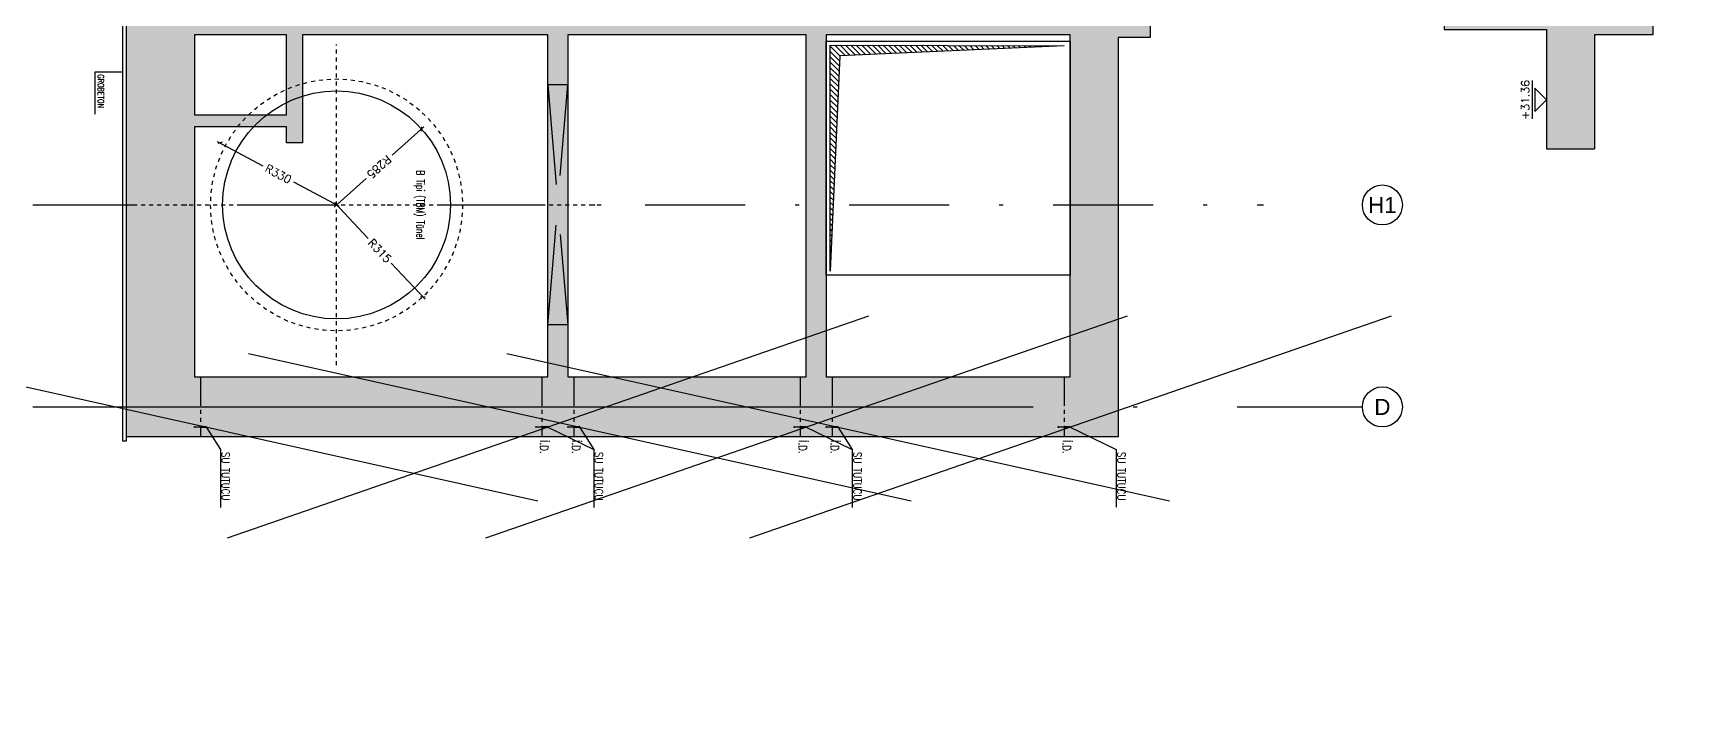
# Model space of a CAD drawing. Header units: millimetres. Extents: x 400392 to 401186, y 4543812 to 4544115.
# Drawn here: x 400827.05 to 400868.27, y 4544000.39 to 4544017.39 of the extents above; entities that cross this region are included whole.
import ezdxf
from ezdxf.enums import TextEntityAlignment as Align

# ---------------------------------------------------------------- set-up
doc = ezdxf.new("R2010")
doc.units = ezdxf.units.MM
for name, pattern in [('ACAD_ISO05W100', [33, 24, -3, 0, -3, 0, -3]), ('AKS', [3, 2.5, -0.25, 0, -0.25]), ('CIZGI', [0.4, 0.25, -0.15]), ('CONTINU', [0]), ('DASHDOT2', [0.5, 0.25, -0.125, 0, -0.125]), ('HIDDEN', [0.375, 0.25, -0.125])]:
    doc.linetypes.add(name, pattern=pattern)
for name, color, linetype in [('aks prota', 2, 'AKS'), ('boşluk prota', 2, 'Continuous'), ('boşluk taraması prota', 252, 'Continuous'), ('caks prota', 4, 'Continuous'), ('görünüş prota', 4, 'Continuous'), ('inşaat derzi prota', 11, 'Continuous'), ('kesit prota', 1, 'Continuous'), ('kesit tarama prota', 252, 'Continuous'), ('kot prota', 4, 'Continuous'), ('lkolon prota', 4, 'Continuous'), ('merdiven prota', 2, 'Continuous'), ('not prota', 2, 'Continuous'), ('not yazısı prota', 6, 'Continuous'), ('not çizgisi prota', 4, 'Continuous'), ('PRT-AL-TUNEL_EKSENI', 14, 'DASHDOT2'), ('PRT-CST-rc_level', 6, 'Continuous'), ('PRT-CST-rc_levermark', 4, 'Continuous'), ('st_s_not yazısı', 6, 'Continuous'), ('st_s_not çizgisi', 4, 'CIZGI'), ('st_s_su tutucu', 2, 'Continuous'), ('st_s_ölçü', 4, 'Continuous'), ('taks prota', 7, 'Continuous')]:
    doc.layers.add(name, color=color, linetype=linetype)
doc.styles.add('NOT', font='romanstw.shx')
doc.styles.add('OLCU', font='romanstw.shx')
doc.styles.get("Standard").update_dxf_attribs({"font": 'Arial.ttf'})
doc.styles.add('TAKS', font='Arial Unicode.ttf')
doc.styles.add('TEXT250', font='romanstw.shx', dxfattribs={"width": 0.8, "height": 25})
doc.styles.add('TSIMPLEX', font='romanstw.shx')
doc.dimstyles.new('1-100', dxfattribs={"dimscale": 0.5, "dimtxt": 2, "dimasz": 7.5, "dimexe": 3, "dimexo": 5, "dimgap": 5, "dimtad": 3, "dimdec": 1, "dimlfac": 2, "dimzin": 9, "dimdsep": 46, "dimtxsty": 'Standard', "dimblk": 'OBLIQUE', "dimcen": 0.09, "dimclrd": 3, "dimclre": 3, "dimclrt": 1, "dimadec": 3, "dimazin": 0, "dimtfac": 1, "dimtdec": 1, "dimtofl": 0, "dimtmove": 0, "dimatfit": 3, "dimfxl": 4, "dimtolj": 1, "dimtzin": 0, "dimarcsym": 0})
doc.dimstyles.new('1-50', dxfattribs={"dimtxt": 10, "dimasz": 4, "dimexe": 4, "dimexo": 8, "dimgap": 4, "dimtad": 1, "dimdec": 1, "dimrnd": 0.05, "dimzin": 9, "dimdsep": 46, "dimtxsty": 'OLCU', "dimblk1": 'OBLIQUE', "dimblk2": 'OBLIQUE', "dimsah": 1, "dimcen": 2, "dimdle": 4, "dimclrd": 4, "dimclre": 4, "dimclrt": 3, "dimadec": 1, "dimazin": 0, "dimtfac": 1, "dimtdec": 1, "dimtix": 1, "dimtmove": 2, "dimatfit": 3, "dimldrblk": 'OBLIQUE', "dimfxl": 1, "dimtvp": 1, "dimtolj": 1, "dimtzin": 1, "dimarcsym": 0})

# ---------------------------------------------------------------- blocks, each defined once
blk = doc.blocks.new('_Oblique')
at = {"layer": 'st_s_ölçü', "lineweight": -2}
blk.add_line((-0.5, -0.5), (0.5, 0.5), dxfattribs=at)
blk = doc.blocks.new('*D49')
at = {"layer": 'Defpoints', "color": 0, "transparency": 16777216}
for p in [(-455.8, 109.6), (-265.8, -102.9)]:
    blk.add_point(p, dxfattribs=at)
at = {"layer": 'st_s_ölçü', "color": 4, "lineweight": -2, "transparency": 16777216}
for p, q in [((-461.1, 115.6), (-389.9, 36)), ((-260.5, -108.8), (-331.6, -29.2))]:
    blk.add_line(p, q, dxfattribs=at)
at = {"layer": 'st_s_ölçü', "color": 4, "lineweight": -2, "transparency": 16777216, "xscale": 8, "yscale": 8, "zscale": 8, "rotation": 131.8058995973175}
blk.add_blockref('_Oblique', (-455.8, 109.6), dxfattribs=at)
at = {"layer": 'st_s_ölçü', "color": 3, "transparency": 16777216, "insert": (-360.8, 3.4), "char_height": 20, "attachment_point": 5, "rotation": 311.8059, "style": 'OLCU'}
blk.add_mtext('\\A1;R285', dxfattribs=at)
blk = doc.blocks.new('*D50')
at = {"layer": 'Defpoints', "color": 0, "transparency": 16777216}
for p in [(-36.3, 113), (-265.8, -102.9)]:
    blk.add_point(p, dxfattribs=at)
at = {"layer": 'st_s_ölçü', "color": 4, "lineweight": -2, "transparency": 16777216}
for p, q in [((-30.5, 118.4), (-120.6, 33.7)), ((-271.6, -108.3), (-181.5, -23.6))]:
    blk.add_line(p, q, dxfattribs=at)
at = {"layer": 'st_s_ölçü', "color": 4, "lineweight": -2, "transparency": 16777216, "xscale": 8, "yscale": 8, "zscale": 8, "rotation": 43.24583088137385}
blk.add_blockref('_Oblique', (-36.3, 113), dxfattribs=at)
at = {"layer": 'st_s_ölçü', "color": 3, "transparency": 16777216, "insert": (-151.1, 5.1), "char_height": 20, "attachment_point": 5, "rotation": 43.2458, "style": 'OLCU'}
blk.add_mtext('\\A1;R315', dxfattribs=at)
blk = doc.blocks.new('*D51')
at = {"layer": 'Defpoints', "color": 0, "transparency": 16777216}
for p in [(-265.8, -102.9), (-421, -394.1)]:
    blk.add_point(p, dxfattribs=at)
at = {"layer": 'lkolon prota', "color": 4, "lineweight": -2, "transparency": 16777216}
for p, q in [((-262, -95.8), (-322.9, -209.9)), ((-424.8, -401.1), (-364, -287))]:
    blk.add_line(p, q, dxfattribs=at)
at = {"layer": 'lkolon prota', "color": 4, "lineweight": -2, "transparency": 16777216, "xscale": 8, "yscale": 8, "zscale": 8, "rotation": 241.9351701811658}
blk.add_blockref('_Oblique', (-421, -394.1), dxfattribs=at)
at = {"layer": 'lkolon prota', "color": 3, "transparency": 16777216, "insert": (-343.4, -248.5), "char_height": 20, "attachment_point": 5, "rotation": 61.9352, "style": 'OLCU'}
blk.add_mtext('\\A1;R330', dxfattribs=at)
blk = doc.blocks.new('D')
at = {"layer": 'st_s_su tutucu', "linetype": 'CONTINU', "ltscale": 0.2}
for p, q in [((-39987.8, 52508.2), (-39992.6, 52508.2)), ((-39992.6, 52508.2), (-39992.6, 52507.4)), ((-39992.6, 52507.4), (-39990.6, 52506.1)), ((-39992.6, 52449), (-39990.6, 52450.3)), ((-39992.6, 52448.2), (-39992.6, 52449)), ((-39987.8, 52448.2), (-39992.6, 52448.2)), ((-39990.6, 52478.7), (-39991.9, 52478.7)), ((-39991.9, 52478.7), (-39991.9, 52477.7)), ((-39991.9, 52477.7), (-39990.6, 52477.7)), ((-39990.6, 52498.5), (-39991.5, 52498.5)), ((-39991.5, 52498.5), (-39991.5, 52497.9)), ((-39991.5, 52497.9), (-39990.6, 52497.9)), ((-39990.6, 52488.5), (-39991.5, 52488.5)), ((-39991.5, 52488.5), (-39991.5, 52487.9)), ((-39991.5, 52487.9), (-39990.6, 52487.9)), ((-39991.5, 52467.9), (-39991.5, 52468.5)), ((-39991.5, 52468.5), (-39990.6, 52468.5)), ((-39990.6, 52467.9), (-39991.5, 52467.9)), ((-39991.5, 52457.9), (-39991.5, 52458.5)), ((-39991.5, 52458.5), (-39990.6, 52458.5)), ((-39990.6, 52457.9), (-39991.5, 52457.9)), ((-39990.6, 52506.1), (-39990.6, 52498.5)), ((-39990.6, 52497.9), (-39990.6, 52488.5)), ((-39990.6, 52487.9), (-39990.6, 52478.7)), ((-39990.6, 52468.5), (-39990.6, 52477.7)), ((-39990.6, 52458.5), (-39990.6, 52467.9)), ((-39990.6, 52450.3), (-39990.6, 52457.9)), ((-39989.8, 52506.1), (-39987.8, 52507.4)), ((-39989.8, 52498.5), (-39989.8, 52506.1)), ((-39988.9, 52498.5), (-39989.8, 52498.5)), ((-39989.8, 52488.5), (-39989.8, 52497.9)), ((-39989.8, 52497.9), (-39988.9, 52497.9)), ((-39988.9, 52488.5), (-39989.8, 52488.5)), ((-39989.8, 52478.7), (-39989.8, 52487.9)), ((-39989.8, 52487.9), (-39988.9, 52487.9)), ((-39988.5, 52478.7), (-39989.8, 52478.7)), ((-39989.8, 52477.7), (-39988.5, 52477.7)), ((-39989.8, 52477.7), (-39989.8, 52468.5)), ((-39989.8, 52468.5), (-39988.9, 52468.5)), ((-39988.9, 52467.9), (-39989.8, 52467.9)), ((-39989.8, 52467.9), (-39989.8, 52458.5)), ((-39989.8, 52458.5), (-39988.9, 52458.5)), ((-39988.9, 52457.9), (-39989.8, 52457.9)), ((-39989.8, 52457.9), (-39989.8, 52450.3)), ((-39989.8, 52450.3), (-39987.8, 52449)), ((-39988.9, 52497.9), (-39988.9, 52498.5)), ((-39988.9, 52487.9), (-39988.9, 52488.5)), ((-39988.9, 52468.5), (-39988.9, 52467.9)), ((-39988.9, 52458.5), (-39988.9, 52457.9)), ((-39988.5, 52477.7), (-39988.5, 52478.7)), ((-39987.8, 52507.4), (-39987.8, 52508.2)), ((-39987.8, 52449), (-39987.8, 52448.2))]:
    blk.add_line(p, q, dxfattribs=at)
blk = doc.blocks.new('KOTK5')
at = {"layer": 'PRT-CST-rc_levermark'}
blk.add_line((217, 160), (-213, 160), dxfattribs=at)
blk.add_lwpolyline([(130, 130), (-130, 130), (0, 0)], close=True, dxfattribs=at)
at = {"layer": 'PRT-CST-rc_level', "style": 'OLCU'}
blk.add_attdef('000.00', text='', height=90, dxfattribs=at).set_placement((0, 193), align=Align.CENTER)
blk = doc.blocks.new('A$C127942D9')
at = {"layer": 'aks prota', "ltscale": 2}
blk.add_line((-265.793, -631.684), (-265.793, 559.681), dxfattribs=at)
at = {"layer": 'aks prota'}
blk.add_line((135.187, -102.854), (-666.774, -102.854), dxfattribs=at)
at = {"layer": 'görünüş prota', "color": 6, "linetype": 'CIZGI', "ltscale": 2}
blk.add_circle((-265.793, -102.854), 315, dxfattribs=at)
at = {"layer": 'görünüş prota', "color": 6}
blk.add_circle((-265.793, -102.854), 285, dxfattribs=at)
at = {"layer": 'not prota', "style": 'TEXT250', "width": 0.7}
blk.add_text('B Tipi (TBM) Tünel', height=20, dxfattribs=at).set_placement((-265.793, 106.819), align=Align.MIDDLE_CENTER)
at = {"layer": 'lkolon prota'}
dim = blk.add_radius_dim(center=(-265.793, -102.854), mpoint=(-421.048, -394.051), dimstyle='1-100', dxfattribs=at)
dim.commit()
dim.dimension.update_dxf_attribs({"geometry": '*D51', "text_midpoint": (-343.421, -248.453), "dimtype": 132})
at = {"layer": 'st_s_ölçü'}
for mpoint, picture, middle in [((-455.777, 109.587), '*D49', (-360.785, 3.366)), ((-36.341, 112.962), '*D50', (-151.067, 5.054))]:
    dim = blk.add_radius_dim(center=(-265.793, -102.854), mpoint=mpoint, dimstyle='1-100', dxfattribs=at)
    dim.commit()
    dim.dimension.update_dxf_attribs({"geometry": picture, "text_midpoint": middle, "dimtype": 132})

msp = doc.modelspace()

# ---------------------------------------------------------------- hatches: boundary and pattern name
at = {"layer": 'boşluk taraması prota', "ltscale": 2}
h = msp.add_hatch(dxfattribs=at)
h.set_pattern_fill('ANSI31', color=256, scale=0.03, angle=-90, style=0)
h.set_pattern_definition([(315, (400435.68762, 4544719.31197), (0.067351921, 0.067351921), [])])
h.paths.add_polyline_path([(400852.82327, 4544017.07378), (400847.21292, 4544016.82149), (400846.97557, 4544011.43759), (400846.97557, 4544017.08759)])
at = {"layer": 'kesit tarama prota'}
h = msp.add_hatch(color=256, dxfattribs=at)
h.dxf.hatch_style = 1
h.paths.add_polyline_path([(400854.17557, 4544007.29349), (400854.17557, 4544017.28349), (400854.97557, 4544017.28349), (400854.97557, 4544025.14349), (400854.17557, 4544025.14349), (400854.17557, 4544035.19349), (400829.38557, 4544035.19349), (400829.38557, 4544007.29349)])
h.paths.add_polyline_path([(400831.08557, 4544025.14349), (400831.08557, 4544027.14349), (400833.38557, 4544027.14349), (400833.38557, 4544025.14349)], flags=16)
h.paths.add_polyline_path([(400831.08557, 4544024.64349), (400854.47557, 4544024.64349), (400854.47557, 4544017.78346), (400853.66628, 4544017.78346), (400853.66628, 4544017.84349), (400852.97557, 4544017.84349), (400850.29557, 4544017.84349), (400850.29557, 4544019.30349), (400850.46557, 4544019.30349), (400850.46557, 4544019.60349), (400850.63557, 4544019.60349), (400850.63557, 4544019.90349), (400850.80557, 4544019.90349), (400850.80557, 4544020.20349), (400850.97557, 4544020.20349), (400850.97557, 4544020.50349), (400851.14557, 4544020.50349), (400851.14557, 4544020.80349), (400851.31557, 4544020.80349), (400851.31557, 4544021.10349), (400851.48557, 4544021.10349), (400851.48557, 4544021.40349), (400851.65557, 4544021.40349), (400851.65557, 4544021.70349), (400851.82557, 4544021.70349), (400851.82557, 4544022.00349), (400851.99557, 4544022.00349), (400851.99557, 4544023.84349), (400851.79557, 4544023.84349), (400851.79557, 4544022.35622), (400850.09557, 4544019.35622), (400850.09557, 4544017.84349), (400846.87557, 4544017.84349), (400846.87557, 4544019.30349), (400847.06557, 4544019.30349), (400847.06559, 4544019.60349), (400847.23557, 4544019.60349), (400847.23557, 4544019.90349), (400847.40557, 4544019.90349), (400847.40557, 4544020.20349), (400847.57557, 4544020.20349), (400847.57564, 4544020.50349), (400847.74566, 4544020.50349), (400847.74557, 4544020.80349), (400847.91557, 4544020.80349), (400847.91557, 4544021.10349), (400848.08569, 4544021.10349), (400848.08569, 4544021.40349), (400848.25557, 4544021.40349), (400848.25557, 4544021.70349), (400848.42557, 4544021.70349), (400848.42557, 4544022.00349), (400848.59557, 4544022.00349), (400848.59574, 4544023.84349), (400848.39566, 4544023.84349), (400848.39566, 4544022.35524), (400846.67557, 4544019.3198), (400846.67557, 4544017.84349), (400843.66557, 4544017.84349), (400843.66557, 4544019.30349), (400843.83557, 4544019.30349), (400843.83557, 4544019.60349), (400844.00557, 4544019.60349), (400844.00557, 4544019.90349), (400844.17557, 4544019.90349), (400844.17557, 4544020.20349), (400844.34557, 4544020.20349), (400844.34557, 4544020.50349), (400844.51557, 4544020.50349), (400844.51557, 4544020.80349), (400844.68557, 4544020.80349), (400844.68557, 4544021.10349), (400844.85557, 4544021.10349), (400844.85557, 4544021.40349), (400845.02557, 4544021.40349), (400845.02557, 4544021.70349), (400845.19557, 4544021.70349), (400845.19557, 4544022.00349), (400845.36557, 4544022.00349), (400845.36557, 4544023.84349), (400845.16557, 4544023.84349), (400845.16557, 4544022.35622), (400843.46557, 4544019.35622), (400843.46557, 4544017.84349), (400840.41557, 4544017.84349), (400840.41557, 4544019.31349), (400840.60557, 4544019.31349), (400840.60557, 4544019.60349), (400840.77557, 4544019.60349), (400840.77557, 4544019.90349), (400840.94557, 4544019.90349), (400840.94557, 4544020.20349), (400841.11557, 4544020.20349), (400841.11557, 4544020.50349), (400841.28557, 4544020.50349), (400841.28557, 4544020.80349), (400841.45557, 4544020.80349), (400841.45557, 4544021.10349), (400841.62557, 4544021.10349), (400841.62557, 4544021.40349), (400841.79557, 4544021.40349), (400841.79557, 4544021.70349), (400841.96557, 4544021.70349), (400841.96557, 4544022.00349), (400842.13557, 4544022.00349), (400842.13557, 4544023.84349), (400841.93557, 4544023.84349), (400841.93557, 4544022.35622), (400840.21557, 4544019.32093), (400840.21557, 4544017.84349), (400837.03557, 4544017.84349), (400837.03557, 4544019.30349), (400837.20557, 4544019.30349), (400837.20557, 4544019.60349), (400837.37557, 4544019.60349), (400837.37557, 4544019.90349), (400837.54557, 4544019.90349), (400837.54557, 4544020.20349), (400837.71557, 4544020.20349), (400837.71557, 4544020.50349), (400837.88557, 4544020.50349), (400837.88557, 4544020.80349), (400838.05557, 4544020.80349), (400838.05557, 4544021.10349), (400838.22557, 4544021.10349), (400838.22557, 4544021.40349), (400838.39557, 4544021.40349), (400838.39557, 4544021.70349), (400838.56557, 4544021.70349), (400838.56557, 4544022.00349), (400838.73557, 4544022.00349), (400838.73557, 4544023.84349), (400838.53557, 4544023.84349), (400838.53557, 4544022.35622), (400836.83557, 4544019.35622), (400836.83557, 4544017.84349), (400833.80557, 4544017.84349), (400833.80557, 4544019.32849), (400833.97557, 4544019.32849), (400833.97557, 4544019.60349), (400834.14557, 4544019.60349), (400834.14557, 4544019.90349), (400834.31557, 4544019.90349), (400834.31557, 4544020.20349), (400834.48557, 4544020.20349), (400834.48557, 4544020.50349), (400834.65557, 4544020.50349), (400834.65557, 4544020.80349), (400834.82557, 4544020.80349), (400834.82557, 4544021.10349), (400834.99557, 4544021.10349), (400834.99557, 4544021.40349), (400835.16557, 4544021.40349), (400835.16557, 4544021.70349), (400835.33557, 4544021.70349), (400835.33557, 4544022.00349), (400835.50557, 4544022.00349), (400835.50557, 4544023.84349), (400835.30557, 4544023.84349), (400835.30557, 4544022.35622), (400833.60557, 4544019.35622), (400833.60557, 4544017.84349), (400831.08557, 4544017.84349), (400831.08557, 4544020.20349), (400831.25557, 4544020.20349), (400831.25557, 4544020.50349), (400831.42557, 4544020.50349), (400831.42557, 4544020.80349), (400831.59557, 4544020.80349), (400831.59557, 4544021.10349), (400831.76557, 4544021.10349), (400831.76557, 4544021.40349), (400831.93557, 4544021.40349), (400831.93557, 4544021.70349), (400832.10557, 4544021.70349), (400832.10557, 4544022.00349), (400832.27557, 4544022.00349), (400832.27557, 4544023.84349), (400832.07557, 4544023.84349), (400832.07557, 4544022.35622), (400831.08557, 4544020.60916)], flags=16)
h.paths.add_polyline_path([(400831.08557, 4544027.44349), (400831.08557, 4544033.69349), (400839.91557, 4544033.69349), (400839.91557, 4544025.14349), (400833.78557, 4544025.14349), (400833.78557, 4544027.84349), (400833.38557, 4544027.84349), (400833.38557, 4544027.44349)], flags=16)
h.paths.add_polyline_path([(400831.08557, 4544017.34349), (400833.38557, 4544017.34349), (400833.38557, 4544015.34349), (400831.08557, 4544015.34349)], flags=16)
h.paths.add_polyline_path([(400833.78557, 4544017.34349), (400839.91557, 4544017.34349), (400839.91557, 4544008.79349), (400831.08557, 4544008.79349), (400831.08557, 4544015.04349), (400833.38557, 4544015.04349), (400833.38557, 4544014.64349), (400833.78557, 4544014.64349)], flags=16)
h.paths.add_polyline_path([(400840.41557, 4544025.14349), (400840.41557, 4544033.69349), (400846.37557, 4544033.69349), (400846.37557, 4544025.14349)], flags=16)
h.paths.add_polyline_path([(400840.41557, 4544017.34349), (400846.37557, 4544017.34349), (400846.37557, 4544008.79349), (400840.41557, 4544008.79349)], flags=16)
h.paths.add_polyline_path([(400846.87557, 4544025.14349), (400846.87557, 4544033.69349), (400852.97557, 4544033.69349), (400852.97557, 4544025.14349)], flags=16)
h.paths.add_polyline_path([(400846.87557, 4544017.34349), (400852.97557, 4544017.34349), (400852.97557, 4544008.79349), (400846.87557, 4544008.79349)], flags=16)
h = msp.add_hatch(color=256, dxfattribs=at)
h.dxf.hatch_style = 1
h.paths.add_polyline_path([(400866.07906, 4544027.24142), (400864.87906, 4544027.24142), (400864.87906, 4544025.14353), (400864.07958, 4544025.14353), (400864.07713, 4544022.76581), (400862.31906, 4544019.66334), (400862.31906, 4544017.48301), (400864.87906, 4544017.48301), (400864.87906, 4544014.49954), (400866.07906, 4544014.49954), (400866.07906, 4544017.34353), (400867.54097, 4544017.34353), (400867.54097, 4544017.84353), (400865.38836, 4544017.84353), (400865.38836, 4544018.83076), (400867.25855, 4544022.13076), (400867.25855, 4544023.84353), (400867.05855, 4544023.84353), (400867.05855, 4544022.18349), (400866.88853, 4544022.18349), (400866.88853, 4544021.88349), (400866.71851, 4544021.88349), (400866.71851, 4544021.58349), (400866.54849, 4544021.58349), (400866.54849, 4544021.28349), (400866.37848, 4544021.28349), (400866.37848, 4544020.98349), (400866.20846, 4544020.98349), (400866.20846, 4544020.68349), (400866.03844, 4544020.68349), (400866.03844, 4544020.38349), (400865.86843, 4544020.38349), (400865.86843, 4544020.08349), (400865.69841, 4544020.08349), (400865.69841, 4544019.78349), (400865.52839, 4544019.78349), (400865.52839, 4544019.48349), (400865.35837, 4544019.48349), (400865.35837, 4544019.18349), (400865.18836, 4544019.18349), (400865.18836, 4544017.78349), (400862.61906, 4544017.78349), (400862.61906, 4544019.58425), (400864.57741, 4544023.04016), (400864.57906, 4544024.64353), (400868.26798, 4544024.64353), (400868.26798, 4544025.14353), (400866.07906, 4544025.14353)])

# ---------------------------------------------------------------- linework, layer by layer
at = {"layer": 'aks prota', "ltscale": 10}
msp.add_line((400827.04675, 4544008.04349), (400860.27724, 4544008.04349), dxfattribs=at)
at = {"layer": 'boşluk prota', "ltscale": 0.05}
msp.add_lwpolyline([(400852.82327, 4544017.07378), (400847.21292, 4544016.82149), (400846.97557, 4544011.43759), (400846.97557, 4544017.08759)], close=True, dxfattribs=at)
at = {"layer": 'caks prota', "ltscale": 0.05}
for centre in [(400860.77724, 4544013.09353), (400860.77724, 4544008.04353)]:
    msp.add_circle(centre, 0.5, dxfattribs=at)
at = {"layer": 'görünüş prota'}
msp.add_lwpolyline([(400829.38557, 4544035.19349), (400829.38557, 4544035.29349), (400829.28557, 4544035.29349), (400829.28557, 4544007.19349), (400829.38557, 4544007.19349), (400829.38557, 4544007.29349)], dxfattribs=at)
at = {"layer": 'görünüş prota', "color": 4}
msp.add_lwpolyline([(400846.87557, 4544017.18759), (400852.97557, 4544017.18759), (400852.97557, 4544011.33759), (400846.87557, 4544011.33759)], close=True, dxfattribs=at)
at = {"layer": 'inşaat derzi prota', "linetype": 'ACAD_ISO05W100', "ltscale": 0.03}
for points in [[(400831.23557, 4544008.79349), (400831.23557, 4544007.29349)], [(400839.76557, 4544008.79349), (400839.76557, 4544007.29349)], [(400840.56557, 4544008.79349), (400840.56557, 4544007.29349)], [(400846.22557, 4544008.79349), (400846.22557, 4544007.29349)], [(400847.02557, 4544008.79349), (400847.02557, 4544007.29349)], [(400852.82557, 4544008.79349), (400852.82557, 4544007.29349)]]:
    msp.add_lwpolyline(points, dxfattribs=at)
at = {"layer": 'kesit prota', "color": 1}
for points in [[(400854.17557, 4544017.28349), (400854.17557, 4544007.29349), (400829.38557, 4544007.29349), (400829.38557, 4544035.19349), (400854.17557, 4544035.19349), (400854.17557, 4544025.14349), (400854.97557, 4544025.14349), (400854.97557, 4544017.28349)], [(400833.38557, 4544015.34349), (400833.38557, 4544017.34349), (400831.08557, 4544017.34349), (400831.08557, 4544015.34349)], [(400839.91557, 4544017.34349), (400833.78557, 4544017.34349), (400833.78557, 4544014.64349), (400833.38557, 4544014.64349), (400833.38557, 4544015.04349), (400831.08557, 4544015.04349), (400831.08557, 4544008.79349), (400839.91557, 4544008.79349)], [(400852.97557, 4544017.34349), (400846.87557, 4544017.34349), (400846.87557, 4544008.79349), (400852.97557, 4544008.79349)]]:
    msp.add_lwpolyline(points, close=True, dxfattribs=at)
for points in [[(400864.87906, 4544027.24142), (400864.87906, 4544025.14353), (400864.07958, 4544025.14353), (400864.07713, 4544022.76581), (400862.31906, 4544019.66334), (400862.31906, 4544017.48301), (400864.87906, 4544017.48301), (400864.87906, 4544014.49954)], [(400846.37557, 4544017.34349), (400840.41557, 4544017.34349), (400840.41557, 4544008.79349), (400846.37557, 4544008.79349), (400846.37557, 4544017.34349)], [(400867.54097, 4544017.34353), (400866.07906, 4544017.34353), (400866.07906, 4544014.49954)]]:
    msp.add_lwpolyline(points, dxfattribs=at)
at = {"layer": 'merdiven prota', "linetype": 'HIDDEN', "ltscale": 10}
for points in [[(400867.54097, 4544017.84353), (400867.54097, 4544017.34353)], [(400839.91557, 4544016.09349), (400840.41557, 4544010.09349), (400839.91557, 4544010.09349), (400840.41557, 4544016.09349), (400839.91557, 4544016.09349)], [(400864.87906, 4544014.49954), (400866.07906, 4544014.49954)]]:
    msp.add_lwpolyline(points, dxfattribs=at)
at = {"layer": 'PRT-AL-TUNEL_EKSENI', "ltscale": 10}
msp.add_line((400827.04675, 4544013.09349), (400857.8042, 4544013.09349), dxfattribs=at)
at = {"layer": 'st_s_not çizgisi', "linetype": 'CONTINU'}
msp.add_lwpolyline([(400829.28557, 4544016.4172), (400828.59069, 4544016.4172), (400828.59069, 4544015.3608)], dxfattribs=at)

# ---------------------------------------------------------------- block references
at = {"layer": 'aks prota', "ltscale": 10, "xscale": 0.01, "yscale": 0.01, "zscale": 0.01, "rotation": 270}
msp.add_blockref('A$C127942D9', (400835.66411, 4544010.43556), dxfattribs=at)
at = {"layer": 'kot prota', "linetype": 'CONTINU', "ltscale": 0.1, "xscale": 0.002222222222222222, "yscale": 0.002222222222222222, "zscale": 0.002222222222222222, "rotation": 90}
msp.add_blockref('KOTK5', (400864.87906, 4544015.72153), dxfattribs=at).add_auto_attribs({'000.00': '+31.36'})
at = {"layer": 'st_s_ölçü', "xscale": -0.004999999999999998, "yscale": 0.004999999999999998, "zscale": 0.004999999999999998, "rotation": 90}
for p in [(401093.62652, 4543807.59234), (401102.15652, 4543807.59234), (401102.95652, 4543807.59234), (401108.61652, 4543807.59234), (401109.41652, 4543807.59234), (401115.21652, 4543807.59234)]:
    msp.add_blockref('D', p, dxfattribs=at)

# ---------------------------------------------------------------- texts
at = {"layer": 'not yazısı prota', "ltscale": 0.05, "style": 'TSIMPLEX', "width": 0.8}
for s, p in [('İ.D.', (400839.72696, 4544007.21094)), ('İ.D.', (400840.52696, 4544007.21094)), ('İ.D.', (400846.18696, 4544007.21094)), ('İ.D.', (400846.98696, 4544007.21094)), ('İ.D.', (400852.78696, 4544007.21094)), ('SU TUTUCU', (400831.76323, 4544006.91832)), ('SU TUTUCU', (400841.09323, 4544006.91832)), ('SU TUTUCU', (400847.55323, 4544006.91832)), ('SU TUTUCU', (400854.15323, 4544006.91832))]:
    msp.add_text(s, height=0.2, rotation=270, dxfattribs=at).set_placement(p)
at = {"layer": 'st_s_not yazısı', "ltscale": 0.05, "style": 'NOT', "width": 0.8}
msp.add_text('GROBETON', height=0.15, rotation=270, dxfattribs=at).set_placement((400828.74393, 4544016.35934), align=Align.MIDDLE_LEFT)
at = {"layer": 'taks prota', "style": 'TAKS'}
for s, p in [('H1', (400860.77724, 4544013.09353)), ('D', (400860.77724, 4544008.04353))]:
    msp.add_text(s, height=0.4, dxfattribs=at).set_placement(p, align=Align.MIDDLE_CENTER)

# ---------------------------------------------------------------- leaders
at = {"layer": 'not çizgisi prota'}
for points in [[(400831.38458, 4544007.53081), (400831.73551, 4544006.97934), (400831.73551, 4544005.52896)], [(400839.91575, 4544007.5379), (400841.06551, 4544006.97934), (400841.06551, 4544005.54096)], [(400840.71458, 4544007.53081), (400841.06551, 4544006.97934), (400841.06551, 4544005.52896)], [(400846.37575, 4544007.5379), (400847.52551, 4544006.97934), (400847.52551, 4544005.54096)], [(400847.17458, 4544007.53081), (400847.52551, 4544006.97934), (400847.52551, 4544005.52896)], [(400852.97575, 4544007.5379), (400854.12551, 4544006.97934), (400854.12551, 4544005.54096)]]:
    msp.add_leader(points, dimstyle='1-50', override={"dimasz": 12, "dimgap": 4, "dimtad": 0}, dxfattribs=at)

doc.saveas('drawing.dxf')
